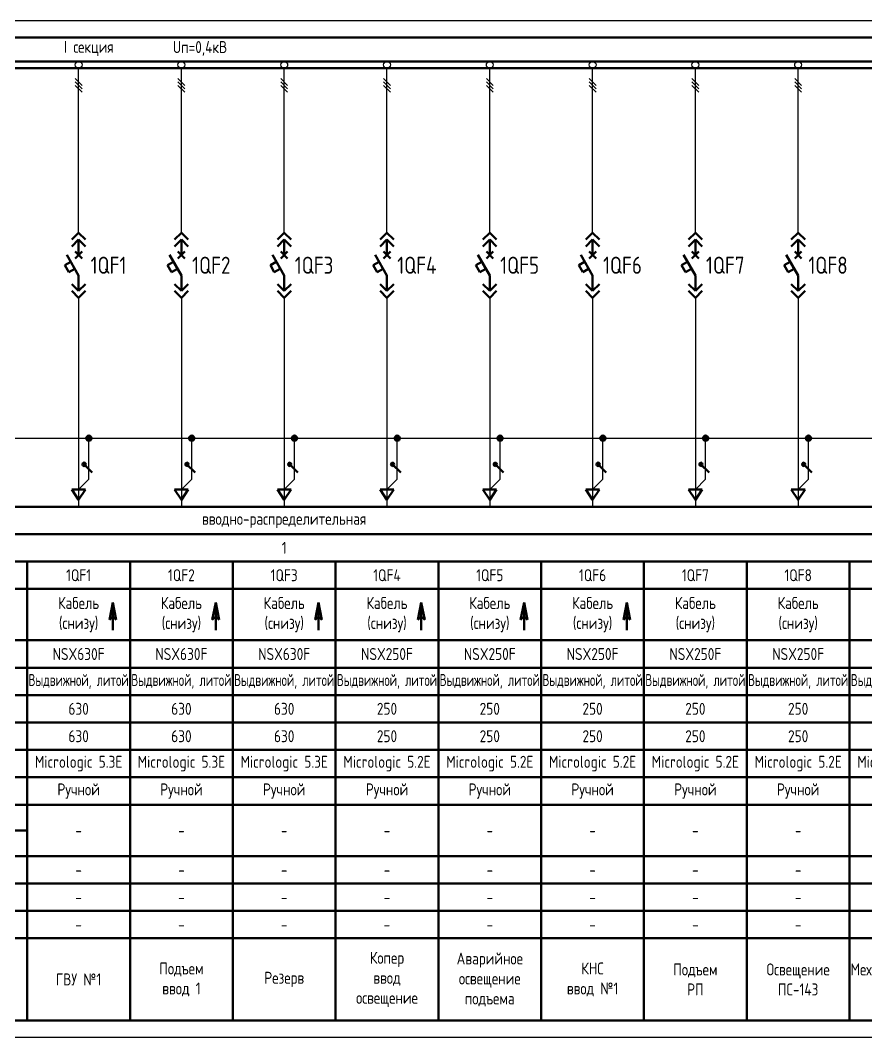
# Model space of a CAD drawing. Header units: millimetres. Extents: x 2277 to 3748, y 1808 to 2105.
# Drawn here: x 2414.9 to 2661.9, y 1808.1 to 2105.1 of the extents above; entities that cross this region are included whole.
import ezdxf
from ezdxf.enums import TextEntityAlignment as Align

# ---------------------------------------------------------------- set-up
doc = ezdxf.new("R2010")
doc.units = ezdxf.units.MM
doc.linetypes.add('K5LT_BASIC', pattern=[0])
doc.layers.add('Системный слой', color=7, linetype='Continuous')
doc.layers.add('Формат - толстая линия', color=7, linetype='Continuous', lineweight=50)
doc.styles.add('2.5', font='isocpeui.ttf', dxfattribs={"height": 2.5})
doc.styles.add('3.5', font='isocpeui.ttf', dxfattribs={"height": 3.5})
doc.styles.add('Гост А', font='', dxfattribs={"height": 2.5})
doc.styles.get('Гост А').set_extended_font_data('GOST type A')

# ---------------------------------------------------------------- blocks, each defined once
blk = doc.blocks.new('U0')
at = {"layer": 'Системный слой', "color": 150, "linetype": 'K5LT_BASIC', "lineweight": 60, "true_color": 0x0080ff}
for p, q in [((585, 285), (85, 285)), ((85, 283), (585, 283))]:
    blk.add_line(p, q, dxfattribs=at)
blk = doc.blocks.new('U8')
at = {"layer": 'Системный слой', "color": 150, "linetype": 'K5LT_BASIC', "lineweight": 60, "true_color": 0x0080ff}
for p, q in [((120, 155), (540, 155)), ((120, 147), (540, 147)), ((120, 5), (120, 139)), ((120, 139), (150, 139)), ((150, 139), (540, 139)), ((150, 5), (150, 139)), ((180, 131), (180, 139)), ((210, 131), (210, 139)), ((240, 131), (240, 139)), ((270, 131), (270, 139)), ((300, 131), (300, 139)), ((330, 131), (330, 139)), ((360, 131), (360, 139)), ((120, 131), (150, 131)), ((150, 131), (540, 131)), ((180, 116), (180, 131)), ((210, 116), (210, 131)), ((240, 116), (240, 131)), ((270, 116), (270, 131)), ((300, 116), (300, 131)), ((330, 116), (330, 131)), ((360, 116), (360, 131)), ((120, 116), (150, 116)), ((150, 116), (540, 116)), ((180, 108), (180, 116)), ((210, 108), (210, 116)), ((240, 108), (240, 116)), ((270, 108), (270, 116)), ((300, 108), (300, 116)), ((330, 108), (330, 116)), ((360, 108), (360, 116)), ((120, 108), (150, 108)), ((150, 108), (540, 108)), ((180, 5), (180, 108)), ((210, 5), (210, 108)), ((240, 5), (240, 108)), ((270, 5), (270, 108)), ((300, 100), (300, 108)), ((330, 100), (330, 108)), ((360, 100), (360, 108)), ((120, 100), (150, 100)), ((150, 100), (180, 100)), ((180, 100), (210, 100)), ((210, 100), (240, 100)), ((240, 100), (270, 100)), ((270, 100), (540, 100)), ((300, 92), (300, 100)), ((330, 92), (330, 100)), ((360, 92), (360, 100)), ((120, 92), (150, 92)), ((150, 92), (180, 92)), ((180, 92), (210, 92)), ((210, 92), (240, 92)), ((240, 92), (270, 92)), ((270, 92), (540, 92)), ((300, 84), (300, 92)), ((330, 84), (330, 92)), ((360, 84), (360, 92)), ((120, 84), (150, 84)), ((150, 84), (180, 84)), ((180, 84), (210, 84)), ((210, 84), (240, 84)), ((240, 84), (270, 84)), ((270, 84), (540, 84)), ((300, 68), (300, 84)), ((330, 68), (330, 84)), ((360, 68), (360, 84)), ((120, 76), (150, 76)), ((150, 76), (180, 76)), ((180, 76), (210, 76)), ((210, 76), (240, 76)), ((240, 76), (270, 76)), ((270, 76), (540, 76)), ((120, 68), (150, 68)), ((150, 68), (180, 68)), ((180, 68), (210, 68)), ((210, 68), (240, 68)), ((240, 68), (270, 68)), ((270, 68), (540, 68)), ((300, 53), (300, 68)), ((330, 53), (330, 68)), ((360, 53), (360, 68)), ((120, 53), (150, 53)), ((150, 53), (180, 53)), ((180, 53), (210, 53)), ((210, 53), (240, 53)), ((240, 53), (270, 53)), ((270, 53), (540, 53)), ((300, 45), (300, 53)), ((330, 45), (330, 53)), ((360, 45), (360, 53)), ((120, 45), (150, 45)), ((150, 45), (180, 45)), ((180, 45), (210, 45)), ((210, 45), (240, 45)), ((240, 45), (270, 45)), ((270, 45), (540, 45)), ((300, 37), (300, 45)), ((330, 37), (330, 45)), ((360, 37), (360, 45)), ((120, 37), (150, 37)), ((150, 37), (180, 37)), ((180, 37), (210, 37)), ((210, 37), (240, 37)), ((240, 37), (270, 37)), ((270, 37), (540, 37)), ((300, 29), (300, 37)), ((330, 29), (330, 37)), ((360, 29), (360, 37)), ((120, 29), (150, 29)), ((150, 29), (180, 29)), ((180, 29), (210, 29)), ((210, 29), (240, 29)), ((240, 29), (270, 29)), ((270, 29), (540, 29)), ((300, 5), (300, 29)), ((330, 5), (330, 29)), ((360, 5), (360, 29)), ((120, 5), (150, 5)), ((150, 5), (540, 5))]:
    blk.add_line(p, q, dxfattribs=at)
at = {"layer": 'Системный слой', "color": 7, "char_height": 2.5, "width": 30, "attachment_point": 5, "style": 'Гост А'}
for s, insert in [('{\\H1.4x;вводно-распределительная}', (195, 151)), ('{\\H1.4x;1}', (195, 143)), ('{\\H1.4x;1QF1}', (135, 135)), ('{\\H1.4x;1QF2}', (165, 135)), ('{\\H1.4x;1QF3}', (195, 135)), ('{\\H1.4x;1QF4}', (225, 135)), ('{\\H1.4x;1QF5}', (255, 135)), ('{\\H1.4x;1QF6}', (285, 135)), ('{\\H1.4x;1QF7}', (315, 135)), ('{\\H1.4x;1QF8}', (345, 135)), ('{\\H1.4x;Кабель\\P(снизу)}', (135, 123.5)), ('{\\H1.4x;Кабель\\P(снизу)}', (165, 123.5)), ('{\\H1.4x;Кабель\\P(снизу)}', (195, 123.5)), ('{\\H1.4x;Кабель\\P(снизу)}', (225, 123.5)), ('{\\H1.4x;Кабель\\P(снизу)}', (255, 123.5)), ('{\\H1.4x;Кабель\\P(снизу)}', (285, 123.5)), ('{\\H1.4x;Кабель\\P(снизу)}', (315, 123.5)), ('{\\H1.4x;Кабель\\P(снизу)}', (345, 123.5)), ('{\\H1.4x;NSX630F}', (135, 112)), ('{\\H1.4x;NSX630F}', (165, 112)), ('{\\H1.4x;NSX630F}', (195, 112)), ('{\\H1.4x;NSX250F}', (225, 112)), ('{\\H1.4x;NSX250F}', (255, 112)), ('{\\H1.4x;NSX250F}', (285, 112)), ('{\\H1.4x;NSX250F}', (315, 112)), ('{\\H1.4x;NSX250F}', (345, 112)), ('{\\H1.4x;\\W0.85;Выдвижной, литой}', (135, 104)), ('{\\H1.4x;\\W0.85;Выдвижной, литой}', (165, 104)), ('{\\H1.4x;\\W0.85;Выдвижной, литой}', (195, 104)), ('{\\H1.4x;\\W0.85;Выдвижной, литой}', (225, 104)), ('{\\H1.4x;\\W0.85;Выдвижной, литой}', (255, 104)), ('{\\H1.4x;\\W0.85;Выдвижной, литой}', (285, 104)), ('{\\H1.4x;\\W0.85;Выдвижной, литой}', (315, 104)), ('{\\H1.4x;\\W0.85;Выдвижной, литой}', (345, 104)), ('{\\H1.4x;\\W0.85;Выдвижной, литой}', (375, 104)), ('{\\H1.4x;630}', (135, 96)), ('{\\H1.4x;630}', (165, 96)), ('{\\H1.4x;630}', (195, 96)), ('{\\H1.4x;250}', (225, 96)), ('{\\H1.4x;250}', (255, 96)), ('{\\H1.4x;250}', (285, 96)), ('{\\H1.4x;250}', (315, 96)), ('{\\H1.4x;250}', (345, 96)), ('{\\H1.4x;630}', (135, 88)), ('{\\H1.4x;630}', (165, 88)), ('{\\H1.4x;630}', (195, 88)), ('{\\H1.4x;250}', (225, 88)), ('{\\H1.4x;250}', (255, 88)), ('{\\H1.4x;250}', (285, 88)), ('{\\H1.4x;250}', (315, 88)), ('{\\H1.4x;250}', (345, 88)), ('{\\H1.4x;Micrologic 5.3E}', (135, 80)), ('{\\H1.4x;Micrologic 5.3E}', (165, 80)), ('{\\H1.4x;Micrologic 5.3E}', (195, 80)), ('{\\H1.4x;Micrologic 5.2E}', (225, 80)), ('{\\H1.4x;Micrologic 5.2E}', (255, 80)), ('{\\H1.4x;Micrologic 5.2E}', (285, 80)), ('{\\H1.4x;Micrologic 5.2E}', (315, 80)), ('{\\H1.4x;Micrologic 5.2E}', (345, 80)), ('{\\H1.4x;Micrologic 5.2E}', (375, 80)), ('{\\H1.4x;\\W1;Ручной}', (135, 72)), ('{\\H1.4x;\\W1;Ручной}', (165, 72)), ('{\\H1.4x;\\W1;Ручной}', (195, 72)), ('{\\H1.4x;\\W1;Ручной}', (225, 72)), ('{\\H1.4x;\\W1;Ручной}', (255, 72)), ('{\\H1.4x;\\W1;Ручной}', (285, 72)), ('{\\H1.4x;\\W1;Ручной}', (315, 72)), ('{\\H1.4x;\\W1;Ручной}', (345, 72)), ('{\\H1.4x;\\W1;-}', (135, 60.5)), ('{\\H1.4x;\\W1;-}', (165, 60.5)), ('{\\H1.4x;\\W1;-}', (195, 60.5)), ('{\\H1.4x;\\W1;-}', (225, 60.5)), ('{\\H1.4x;\\W1;-}', (255, 60.5)), ('{\\H1.4x;\\W1;-}', (285, 60.5)), ('{\\H1.4x;\\W1;-}', (315, 60.5)), ('{\\H1.4x;\\W1;-}', (345, 60.5)), ('{\\H1.4x;\\W1;-}', (135, 49)), ('{\\H1.4x;\\W1;-}', (165, 49)), ('{\\H1.4x;\\W1;-}', (195, 49)), ('{\\H1.4x;\\W1;-}', (225, 49)), ('{\\H1.4x;\\W1;-}', (255, 49)), ('{\\H1.4x;\\W1;-}', (285, 49)), ('{\\H1.4x;\\W1;-}', (315, 49)), ('{\\H1.4x;\\W1;-}', (345, 49)), ('{\\H1.4x;\\W1;-}', (135, 41)), ('{\\H1.4x;\\W1;-}', (165, 41)), ('{\\H1.4x;\\W1;-}', (195, 41)), ('{\\H1.4x;\\W1;-}', (225, 41)), ('{\\H1.4x;\\W1;-}', (255, 41)), ('{\\H1.4x;\\W1;-}', (285, 41)), ('{\\H1.4x;\\W1;-}', (315, 41)), ('{\\H1.4x;\\W1;-}', (345, 41)), ('{\\H1.4x;\\W1;-}', (135, 33)), ('{\\H1.4x;\\W1;-}', (165, 33)), ('{\\H1.4x;\\W1;-}', (195, 33)), ('{\\H1.4x;\\W1;-}', (225, 33)), ('{\\H1.4x;\\W1;-}', (255, 33)), ('{\\H1.4x;\\W1;-}', (285, 33)), ('{\\H1.4x;\\W1;-}', (315, 33)), ('{\\H1.4x;\\W1;-}', (345, 33)), ('{\\H1.4x;Копер\\Pввод\\Pосвещение}', (225, 17)), ('{\\H1.4x;Аварийное освещение подъема}', (255, 17)), ('{\\H1.4x;Подъем\\Pввод 1}', (165, 17)), ('{\\H1.4x;КНС\\Pввод №1}', (285, 17)), ('{\\H1.4x;Подъем\\PРП}', (315, 17)), ('{\\H1.4x;Освещение ПС-143}', (345, 17)), ('{\\H1.4x;Мех.  мастерская РП-1}', (375, 17)), ('{\\H1.4x;ГВУ №1}', (135, 17)), ('{\\H1.4x;Резерв}', (195, 17))]:
    blk.add_mtext(s, dxfattribs=dict(at, insert=insert))
blk = doc.blocks.new('U9')
at = {"layer": 'Системный слой', "color": 150, "linetype": 'K5LT_BASIC', "lineweight": 60, "true_color": 0x0080ff}
for p, q in [((80, 155), (140, 155)), ((80, 53), (80, 155)), ((80, 147), (140, 147)), ((80, 139), (140, 139)), ((140, 53), (140, 139)), ((80, 131), (140, 131)), ((80, 116), (140, 116)), ((80, 108), (140, 108)), ((80, 100), (140, 100)), ((80, 92), (140, 92)), ((80, 84), (140, 84)), ((80, 76), (140, 76)), ((80, 68), (140, 68)), ((80, 60.5), (140, 60.5)), ((80, 53), (140, 53)), ((80, 37), (80, 53)), ((140, 37), (140, 53)), ((80, 45), (140, 45)), ((80, 29), (80, 37)), ((80, 37), (140, 37)), ((140, 29), (140, 37)), ((80, 5), (80, 29)), ((80, 29), (140, 29)), ((140, 5), (140, 29)), ((80, 5), (140, 5))]:
    blk.add_line(p, q, dxfattribs=at)
at = {"layer": 'Системный слой', "color": 7, "char_height": 2.5, "width": 60, "attachment_point": 5, "style": 'Гост А'}
for s, insert in [('{\\H1.4x;1QF}', (110, 135.17)), ('{\\H1.4x;Шина медная твердая}', (110, 123.5)), ('{\\H1.4x;NT10H13PEDO2.0E}', (110, 112.17)), ('{\\H1.4x;Выдвижной, воздушный}', (110, 104.17)), ('{\\H1.4x;1000}', (110, 96.17)), ('{\\H1.4x;1000}', (110, 88.17)), ('{\\H1.4x;Micrologic 2.0E}', (110, 80.17)), ('{\\H1.4x;Мотор-привод}', (110, 72.17)), ('{\\H1.4x;ТТЕ-60-1000/5А кл.точн. 0,5}', (110, 64.25)), ('{\\H1.4x;ТТЕ-60-1000/5А кл.точн. 0,5}', (110, 56.75)), ('{\\H1.4x;PAC4200}', (110, 49.17)), ('{\\H1.4x;Аналоговый 0...1000А}', (110, 41.17)), ('{\\H1.4x;Аналоговый 0...500В}', (110, 33.17)), ('{\\H1.4x;Вводной\\Pвыключатель}', (110, 17.17))]:
    blk.add_mtext(s, dxfattribs=dict(at, insert=insert))
blk = doc.blocks.new('U24')
at = {"layer": 'Системный слой', "color": 150, "linetype": 'K5LT_BASIC', "lineweight": 60, "true_color": 0x0080ff}
for p, q in [((135, 233), (135, 228.5)), ((134, 229.5), (136, 227.5)), ((134, 227.5), (136, 229.5)), ((132.69, 226.5), (130.96, 225.5)), ((135, 222.5), (131.54, 228.5)), ((132.12, 223.5), (130.96, 225.5)), ((133.85, 224.5), (132.12, 223.5)), ((135, 222.5), (135, 218))]:
    blk.add_line(p, q, dxfattribs=at)
blk = doc.blocks.new('U25')
at = {"layer": 'Системный слой', "color": 150, "linetype": 'K5LT_BASIC', "lineweight": 60, "true_color": 0x0080ff}
for p, q in [((135, 157), (133, 160)), ((133, 160), (137, 160)), ((137, 160), (135, 157))]:
    blk.add_line(p, q, dxfattribs=at)
blk = doc.blocks.new('U26')
at = {"layer": 'Системный слой', "true_color": 0x0000ff}
blk.add_hatch(color=5, dxfattribs=at).paths.add_polyline_path([(138.75, 175), (138.53, 175.53), (138, 175.75), (137.47, 175.53), (137.25, 175), (137.47, 174.47), (138, 174.25), (138.53, 174.47)])
at = {"layer": 'Системный слой', "color": 150, "linetype": 'K5LT_BASIC', "lineweight": 60, "true_color": 0x0080ff}
blk.add_circle((138, 175), 0.75, dxfattribs=at)
blk = doc.blocks.new('U27')
at = {"layer": 'Системный слой', "true_color": 0x0000ff}
blk.add_hatch(color=5, dxfattribs=at).paths.add_polyline_path([(136.15, 167.53), (136.4, 167.82), (136.79, 167.85), (137.08, 167.6), (137.1, 167.21), (136.85, 166.92), (136.47, 166.9), (136.18, 167.15)])
at = {"layer": 'Системный слой', "color": 150, "linetype": 'K5LT_BASIC', "lineweight": 60, "true_color": 0x0080ff}
blk.add_line((139, 165), (136.63, 167.37), dxfattribs=at)
blk.add_circle((136.63, 167.37), 0.5, dxfattribs=at)
blk = doc.blocks.new('U28')
at = {"layer": 'Системный слой', "color": 150, "linetype": 'K5LT_BASIC', "lineweight": 60, "true_color": 0x0080ff}
for p, q in [((165, 233), (165, 228.5)), ((164, 229.5), (166, 227.5)), ((164, 227.5), (166, 229.5)), ((162.69, 226.5), (160.96, 225.5)), ((165, 222.5), (161.54, 228.5)), ((162.12, 223.5), (160.96, 225.5)), ((163.85, 224.5), (162.12, 223.5)), ((165, 222.5), (165, 218))]:
    blk.add_line(p, q, dxfattribs=at)
blk = doc.blocks.new('U29')
at = {"layer": 'Системный слой', "color": 150, "linetype": 'K5LT_BASIC', "lineweight": 60, "true_color": 0x0080ff}
for p, q in [((165, 157), (163, 160)), ((163, 160), (167, 160)), ((167, 160), (165, 157))]:
    blk.add_line(p, q, dxfattribs=at)
blk = doc.blocks.new('U30')
at = {"layer": 'Системный слой', "true_color": 0x0000ff}
blk.add_hatch(color=5, dxfattribs=at).paths.add_polyline_path([(168.75, 175), (168.53, 175.53), (168, 175.75), (167.47, 175.53), (167.25, 175), (167.47, 174.47), (168, 174.25), (168.53, 174.47)])
at = {"layer": 'Системный слой', "color": 150, "linetype": 'K5LT_BASIC', "lineweight": 60, "true_color": 0x0080ff}
blk.add_circle((168, 175), 0.75, dxfattribs=at)
blk = doc.blocks.new('U31')
at = {"layer": 'Системный слой', "color": 150, "linetype": 'K5LT_BASIC', "lineweight": 60, "true_color": 0x0080ff}
for p, q in [((195, 233), (195, 228.5)), ((194, 229.5), (196, 227.5)), ((194, 227.5), (196, 229.5)), ((192.69, 226.5), (190.96, 225.5)), ((195, 222.5), (191.54, 228.5)), ((192.12, 223.5), (190.96, 225.5)), ((193.85, 224.5), (192.12, 223.5)), ((195, 222.5), (195, 218))]:
    blk.add_line(p, q, dxfattribs=at)
blk = doc.blocks.new('U32')
at = {"layer": 'Системный слой', "color": 150, "linetype": 'K5LT_BASIC', "lineweight": 60, "true_color": 0x0080ff}
for p, q in [((195, 157), (193, 160)), ((193, 160), (197, 160)), ((197, 160), (195, 157))]:
    blk.add_line(p, q, dxfattribs=at)
blk = doc.blocks.new('U33')
at = {"layer": 'Системный слой', "true_color": 0x0000ff}
blk.add_hatch(color=5, dxfattribs=at).paths.add_polyline_path([(198.75, 175), (198.53, 175.53), (198, 175.75), (197.47, 175.53), (197.25, 175), (197.47, 174.47), (198, 174.25), (198.53, 174.47)])
at = {"layer": 'Системный слой', "color": 150, "linetype": 'K5LT_BASIC', "lineweight": 60, "true_color": 0x0080ff}
blk.add_circle((198, 175), 0.75, dxfattribs=at)
blk = doc.blocks.new('U34')
at = {"layer": 'Системный слой', "color": 150, "linetype": 'K5LT_BASIC', "lineweight": 60, "true_color": 0x0080ff}
for p, q in [((225, 233), (225, 228.5)), ((224, 229.5), (226, 227.5)), ((224, 227.5), (226, 229.5)), ((222.69, 226.5), (220.96, 225.5)), ((225, 222.5), (221.54, 228.5)), ((222.12, 223.5), (220.96, 225.5)), ((223.85, 224.5), (222.12, 223.5)), ((225, 222.5), (225, 218))]:
    blk.add_line(p, q, dxfattribs=at)
blk = doc.blocks.new('U35')
at = {"layer": 'Системный слой', "color": 150, "linetype": 'K5LT_BASIC', "lineweight": 60, "true_color": 0x0080ff}
for p, q in [((225, 157), (223, 160)), ((223, 160), (227, 160)), ((227, 160), (225, 157))]:
    blk.add_line(p, q, dxfattribs=at)
blk = doc.blocks.new('U36')
at = {"layer": 'Системный слой', "true_color": 0x0000ff}
blk.add_hatch(color=5, dxfattribs=at).paths.add_polyline_path([(228.75, 175), (228.53, 175.53), (228, 175.75), (227.47, 175.53), (227.25, 175), (227.47, 174.47), (228, 174.25), (228.53, 174.47)])
at = {"layer": 'Системный слой', "color": 150, "linetype": 'K5LT_BASIC', "lineweight": 60, "true_color": 0x0080ff}
blk.add_circle((228, 175), 0.75, dxfattribs=at)
blk = doc.blocks.new('U37')
at = {"layer": 'Системный слой', "color": 150, "linetype": 'K5LT_BASIC', "lineweight": 60, "true_color": 0x0080ff}
for p, q in [((255, 233), (255, 228.5)), ((254, 229.5), (256, 227.5)), ((254, 227.5), (256, 229.5)), ((252.69, 226.5), (250.96, 225.5)), ((255, 222.5), (251.54, 228.5)), ((252.12, 223.5), (250.96, 225.5)), ((253.85, 224.5), (252.12, 223.5)), ((255, 222.5), (255, 218))]:
    blk.add_line(p, q, dxfattribs=at)
blk = doc.blocks.new('U38')
at = {"layer": 'Системный слой', "color": 150, "linetype": 'K5LT_BASIC', "lineweight": 60, "true_color": 0x0080ff}
for p, q in [((255, 157), (253, 160)), ((253, 160), (257, 160)), ((257, 160), (255, 157))]:
    blk.add_line(p, q, dxfattribs=at)
blk = doc.blocks.new('U39')
at = {"layer": 'Системный слой', "true_color": 0x0000ff}
blk.add_hatch(color=5, dxfattribs=at).paths.add_polyline_path([(258.75, 175), (258.53, 175.53), (258, 175.75), (257.47, 175.53), (257.25, 175), (257.47, 174.47), (258, 174.25), (258.53, 174.47)])
at = {"layer": 'Системный слой', "color": 150, "linetype": 'K5LT_BASIC', "lineweight": 60, "true_color": 0x0080ff}
blk.add_circle((258, 175), 0.75, dxfattribs=at)
blk = doc.blocks.new('U40')
at = {"layer": 'Системный слой', "color": 150, "linetype": 'K5LT_BASIC', "lineweight": 60, "true_color": 0x0080ff}
for p, q in [((285, 233), (285, 228.5)), ((284, 229.5), (286, 227.5)), ((284, 227.5), (286, 229.5)), ((282.69, 226.5), (280.96, 225.5)), ((285, 222.5), (281.54, 228.5)), ((282.12, 223.5), (280.96, 225.5)), ((283.85, 224.5), (282.12, 223.5)), ((285, 222.5), (285, 218))]:
    blk.add_line(p, q, dxfattribs=at)
blk = doc.blocks.new('U41')
at = {"layer": 'Системный слой', "color": 150, "linetype": 'K5LT_BASIC', "lineweight": 60, "true_color": 0x0080ff}
for p, q in [((285, 157), (283, 160)), ((283, 160), (287, 160)), ((287, 160), (285, 157))]:
    blk.add_line(p, q, dxfattribs=at)
blk = doc.blocks.new('U42')
at = {"layer": 'Системный слой', "true_color": 0x0000ff}
blk.add_hatch(color=5, dxfattribs=at).paths.add_polyline_path([(288.75, 175), (288.53, 175.53), (288, 175.75), (287.47, 175.53), (287.25, 175), (287.47, 174.47), (288, 174.25), (288.53, 174.47)])
at = {"layer": 'Системный слой', "color": 150, "linetype": 'K5LT_BASIC', "lineweight": 60, "true_color": 0x0080ff}
blk.add_circle((288, 175), 0.75, dxfattribs=at)
blk = doc.blocks.new('U43')
at = {"layer": 'Системный слой', "true_color": 0x0000ff}
blk.add_hatch(color=5, dxfattribs=at).paths.add_polyline_path([(166.15, 167.53), (166.4, 167.82), (166.79, 167.85), (167.08, 167.6), (167.1, 167.21), (166.85, 166.92), (166.47, 166.9), (166.18, 167.15)])
at = {"layer": 'Системный слой', "color": 150, "linetype": 'K5LT_BASIC', "lineweight": 60, "true_color": 0x0080ff}
blk.add_line((169, 165), (166.63, 167.37), dxfattribs=at)
blk.add_circle((166.63, 167.37), 0.5, dxfattribs=at)
blk = doc.blocks.new('U44')
at = {"layer": 'Системный слой', "true_color": 0x0000ff}
blk.add_hatch(color=5, dxfattribs=at).paths.add_polyline_path([(196.15, 167.53), (196.4, 167.82), (196.79, 167.85), (197.08, 167.6), (197.1, 167.21), (196.85, 166.92), (196.47, 166.9), (196.18, 167.15)])
at = {"layer": 'Системный слой', "color": 150, "linetype": 'K5LT_BASIC', "lineweight": 60, "true_color": 0x0080ff}
blk.add_line((199, 165), (196.63, 167.37), dxfattribs=at)
blk.add_circle((196.63, 167.37), 0.5, dxfattribs=at)
blk = doc.blocks.new('U45')
at = {"layer": 'Системный слой', "true_color": 0x0000ff}
blk.add_hatch(color=5, dxfattribs=at).paths.add_polyline_path([(226.15, 167.53), (226.4, 167.82), (226.79, 167.85), (227.08, 167.6), (227.1, 167.21), (226.85, 166.92), (226.47, 166.9), (226.18, 167.15)])
at = {"layer": 'Системный слой', "color": 150, "linetype": 'K5LT_BASIC', "lineweight": 60, "true_color": 0x0080ff}
blk.add_line((229, 165), (226.63, 167.37), dxfattribs=at)
blk.add_circle((226.63, 167.37), 0.5, dxfattribs=at)
blk = doc.blocks.new('U46')
at = {"layer": 'Системный слой', "true_color": 0x0000ff}
blk.add_hatch(color=5, dxfattribs=at).paths.add_polyline_path([(256.15, 167.53), (256.4, 167.82), (256.79, 167.85), (257.08, 167.6), (257.1, 167.21), (256.85, 166.92), (256.47, 166.9), (256.18, 167.15)])
at = {"layer": 'Системный слой', "color": 150, "linetype": 'K5LT_BASIC', "lineweight": 60, "true_color": 0x0080ff}
blk.add_line((259, 165), (256.63, 167.37), dxfattribs=at)
blk.add_circle((256.63, 167.37), 0.5, dxfattribs=at)
blk = doc.blocks.new('U47')
at = {"layer": 'Системный слой', "true_color": 0x0000ff}
blk.add_hatch(color=5, dxfattribs=at).paths.add_polyline_path([(286.15, 167.53), (286.4, 167.82), (286.79, 167.85), (287.08, 167.6), (287.1, 167.21), (286.85, 166.92), (286.47, 166.9), (286.18, 167.15)])
at = {"layer": 'Системный слой', "color": 150, "linetype": 'K5LT_BASIC', "lineweight": 60, "true_color": 0x0080ff}
blk.add_line((289, 165), (286.63, 167.37), dxfattribs=at)
blk.add_circle((286.63, 167.37), 0.5, dxfattribs=at)
blk = doc.blocks.new('U92')
at = {"layer": 'Системный слой', "color": 150, "linetype": 'K5LT_BASIC', "lineweight": 60, "true_color": 0x0080ff}
for p, q in [((294, 122), (295, 127)), ((295, 127), (295, 119)), ((295, 127), (296, 122)), ((295, 123), (294, 122)), ((296, 122), (295, 123))]:
    blk.add_line(p, q, dxfattribs=at)
blk = doc.blocks.new('U93')
at = {"layer": 'Системный слой', "color": 150, "linetype": 'K5LT_BASIC', "lineweight": 60, "true_color": 0x0080ff}
for p, q in [((264, 122), (265, 127)), ((265, 127), (265, 119)), ((265, 127), (266, 122)), ((265, 123), (264, 122)), ((266, 122), (265, 123))]:
    blk.add_line(p, q, dxfattribs=at)
blk = doc.blocks.new('U94')
at = {"layer": 'Системный слой', "color": 150, "linetype": 'K5LT_BASIC', "lineweight": 60, "true_color": 0x0080ff}
for p, q in [((234, 122), (235, 127)), ((235, 127), (235, 119)), ((235, 127), (236, 122)), ((235, 123), (234, 122)), ((236, 122), (235, 123))]:
    blk.add_line(p, q, dxfattribs=at)
blk = doc.blocks.new('U95')
at = {"layer": 'Системный слой', "color": 150, "linetype": 'K5LT_BASIC', "lineweight": 60, "true_color": 0x0080ff}
for p, q in [((204, 122), (205, 127)), ((205, 127), (205, 119)), ((205, 127), (206, 122)), ((205, 123), (204, 122)), ((206, 122), (205, 123))]:
    blk.add_line(p, q, dxfattribs=at)
blk = doc.blocks.new('U96')
at = {"layer": 'Системный слой', "color": 150, "linetype": 'K5LT_BASIC', "lineweight": 60, "true_color": 0x0080ff}
for p, q in [((174, 122), (175, 127)), ((175, 127), (175, 119)), ((175, 127), (176, 122)), ((175, 123), (174, 122)), ((176, 122), (175, 123))]:
    blk.add_line(p, q, dxfattribs=at)
blk = doc.blocks.new('U97')
at = {"layer": 'Системный слой', "color": 150, "linetype": 'K5LT_BASIC', "lineweight": 60, "true_color": 0x0080ff}
for p, q in [((144, 122), (145, 127)), ((145, 127), (145, 119)), ((145, 127), (146, 122)), ((145, 123), (144, 122)), ((146, 122), (145, 123))]:
    blk.add_line(p, q, dxfattribs=at)
blk = doc.blocks.new('U98')
at = {"layer": 'Системный слой', "color": 150, "linetype": 'K5LT_BASIC', "lineweight": 60, "true_color": 0x0080ff}
for p, q in [((135, 235), (133, 233)), ((135, 235), (137, 233)), ((135, 233), (133, 231)), ((135, 233), (137, 231))]:
    blk.add_line(p, q, dxfattribs=at)
blk = doc.blocks.new('U99')
at = {"layer": 'Системный слой', "color": 150, "linetype": 'K5LT_BASIC', "lineweight": 60, "true_color": 0x0080ff}
for p, q in [((135, 218), (133, 220)), ((135, 218), (137, 220)), ((135, 216), (133, 218)), ((135, 216), (137, 218))]:
    blk.add_line(p, q, dxfattribs=at)
blk = doc.blocks.new('U100')
at = {"layer": 'Системный слой', "color": 150, "linetype": 'K5LT_BASIC', "lineweight": 60, "true_color": 0x0080ff}
for p, q in [((165, 235), (163, 233)), ((165, 235), (167, 233)), ((165, 233), (163, 231)), ((165, 233), (167, 231))]:
    blk.add_line(p, q, dxfattribs=at)
blk = doc.blocks.new('U101')
at = {"layer": 'Системный слой', "color": 150, "linetype": 'K5LT_BASIC', "lineweight": 60, "true_color": 0x0080ff}
for p, q in [((165, 218), (163, 220)), ((165, 218), (167, 220)), ((165, 216), (163, 218)), ((165, 216), (167, 218))]:
    blk.add_line(p, q, dxfattribs=at)
blk = doc.blocks.new('U102')
at = {"layer": 'Системный слой', "color": 150, "linetype": 'K5LT_BASIC', "lineweight": 60, "true_color": 0x0080ff}
for p, q in [((195, 235), (193, 233)), ((195, 235), (197, 233)), ((195, 233), (193, 231)), ((195, 233), (197, 231))]:
    blk.add_line(p, q, dxfattribs=at)
blk = doc.blocks.new('U103')
at = {"layer": 'Системный слой', "color": 150, "linetype": 'K5LT_BASIC', "lineweight": 60, "true_color": 0x0080ff}
for p, q in [((195, 218), (193, 220)), ((195, 218), (197, 220)), ((195, 216), (193, 218)), ((195, 216), (197, 218))]:
    blk.add_line(p, q, dxfattribs=at)
blk = doc.blocks.new('U104')
at = {"layer": 'Системный слой', "color": 150, "linetype": 'K5LT_BASIC', "lineweight": 60, "true_color": 0x0080ff}
for p, q in [((225, 235), (223, 233)), ((225, 235), (227, 233)), ((225, 233), (223, 231)), ((225, 233), (227, 231))]:
    blk.add_line(p, q, dxfattribs=at)
blk = doc.blocks.new('U105')
at = {"layer": 'Системный слой', "color": 150, "linetype": 'K5LT_BASIC', "lineweight": 60, "true_color": 0x0080ff}
for p, q in [((225, 218), (223, 220)), ((225, 218), (227, 220)), ((225, 216), (223, 218)), ((225, 216), (227, 218))]:
    blk.add_line(p, q, dxfattribs=at)
blk = doc.blocks.new('U106')
at = {"layer": 'Системный слой', "color": 150, "linetype": 'K5LT_BASIC', "lineweight": 60, "true_color": 0x0080ff}
for p, q in [((255, 235), (253, 233)), ((255, 235), (257, 233)), ((255, 233), (253, 231)), ((255, 233), (257, 231))]:
    blk.add_line(p, q, dxfattribs=at)
blk = doc.blocks.new('U107')
at = {"layer": 'Системный слой', "color": 150, "linetype": 'K5LT_BASIC', "lineweight": 60, "true_color": 0x0080ff}
for p, q in [((255, 218), (253, 220)), ((255, 218), (257, 220)), ((255, 216), (253, 218)), ((255, 216), (257, 218))]:
    blk.add_line(p, q, dxfattribs=at)
blk = doc.blocks.new('U108')
at = {"layer": 'Системный слой', "color": 150, "linetype": 'K5LT_BASIC', "lineweight": 60, "true_color": 0x0080ff}
for p, q in [((285, 235), (283, 233)), ((285, 235), (287, 233)), ((285, 233), (283, 231)), ((285, 233), (287, 231))]:
    blk.add_line(p, q, dxfattribs=at)
blk = doc.blocks.new('U109')
at = {"layer": 'Системный слой', "color": 150, "linetype": 'K5LT_BASIC', "lineweight": 60, "true_color": 0x0080ff}
for p, q in [((285, 218), (283, 220)), ((285, 218), (287, 220)), ((285, 216), (283, 218)), ((285, 216), (287, 218))]:
    blk.add_line(p, q, dxfattribs=at)
blk = doc.blocks.new('*U124')
at = {"color": 0, "linetype": 'ByBlock', "lineweight": -2}
blk.add_lwpolyline([(0, 297), (1471, 297), (1471, 0), (0, 0)], close=True, dxfattribs=at)
at = {"layer": 'Формат - толстая линия'}
blk.add_lwpolyline([(20, 292), (1466, 292), (1466, 5), (20, 5)], close=True, dxfattribs=at)
at = {"color": 0, "linetype": 'ByBlock', "lineweight": -2, "ltscale": 100}
for tag, height, style, p in [('№', 3.5, '3.5', (1461, 288.5)), ('ДОКУМЕНТ', 3.5, '3.5', (1406, 55)), ('ОБЪЕКТ_СТРОИТЕЛЬСТВА', 2.5, '2.5', (1406, 42.5)), ('ЗДАНИЕ(СООРУЖЕНИЕ)', 2.5, '2.5', (1381, 27.5)), ('СТАДИЯ', 3.5, '3.5', (1423.5, 25)), ('ЛИСТ', 3.5, '3.5', (1438.5, 25)), ('ЛИСТОВ', 3.5, '3.5', (1456, 25)), ('ИЗОБРАЖЕНИЯ_ЛИСТА', 2.5, '2.5', (1381, 12.5)), ('ОРГАНИЗАЦИЯ', 2.5, '2.5', (1441, 12.5))]:
    blk.add_attdef(tag, text='', height=height, dxfattribs=dict(at, style=style)).set_placement(p, align=Align.MIDDLE_CENTER)
at = {"color": 0, "linetype": 'ByBlock', "lineweight": -2, "ltscale": 100, "style": '2.5'}
for tag, p in [('ГИП', (1301.2, 31.25)), ('НАЧ.ОТД.', (1301.2, 26.25)), ('ИСПОЛН.', (1301.2, 21.25)), ('Н.КОНТР.', (1301.2, 11.25)), ('ФОРМАТ', (1421, 1.5))]:
    blk.add_attdef(tag, p, '', height=2.5, dxfattribs=at)
at = {"color": 0, "linetype": 'ByBlock', "lineweight": -2, "ltscale": 100, "style": '2.5', "width": 0.8}
for tag, p in [('ДАТА_1', (1341, 32.5)), ('ДАТА_2', (1341, 27.5)), ('ДАТА_3', (1341, 22.5)), ('ДАТА_4', (1341, 12.5))]:
    blk.add_attdef(tag, text='', height=2.5, dxfattribs=at).set_placement(p, align=Align.MIDDLE_CENTER)

msp = doc.modelspace()

# ---------------------------------------------------------------- linework, layer by layer
at = {"layer": 'Системный слой', "color": 150, "true_color": 0x0080ff}
for p, q in [((2431.9, 2043.08), (2431.9, 2091.08)), ((2461.9, 2043.08), (2461.9, 2091.08)), ((2491.9, 2043.08), (2491.9, 2091.08)), ((2521.9, 2043.08), (2521.9, 2091.08)), ((2551.9, 2043.08), (2551.9, 2091.08)), ((2581.9, 2043.08), (2581.9, 2091.08)), ((2611.9, 2043.08), (2611.9, 2091.08)), ((2641.9, 2043.08), (2641.9, 2091.08)), ((2432.9, 2086.08), (2430.9, 2088.08)), ((2462.9, 2086.08), (2460.9, 2088.08)), ((2492.9, 2086.08), (2490.9, 2088.08)), ((2522.9, 2086.08), (2520.9, 2088.08)), ((2552.9, 2086.08), (2550.9, 2088.08)), ((2582.9, 2086.08), (2580.9, 2088.08)), ((2612.9, 2086.08), (2610.9, 2088.08)), ((2642.9, 2086.08), (2640.9, 2088.08)), ((2432.9, 2085.08), (2430.9, 2087.08)), ((2432.9, 2084.08), (2430.9, 2086.08)), ((2462.9, 2085.08), (2460.9, 2087.08)), ((2462.9, 2084.08), (2460.9, 2086.08)), ((2492.9, 2085.08), (2490.9, 2087.08)), ((2492.9, 2084.08), (2490.9, 2086.08)), ((2522.9, 2085.08), (2520.9, 2087.08)), ((2522.9, 2084.08), (2520.9, 2086.08)), ((2552.9, 2085.08), (2550.9, 2087.08)), ((2552.9, 2084.08), (2550.9, 2086.08)), ((2582.9, 2085.08), (2580.9, 2087.08)), ((2582.9, 2084.08), (2580.9, 2086.08)), ((2612.9, 2085.08), (2610.9, 2087.08)), ((2612.9, 2084.08), (2610.9, 2086.08)), ((2642.9, 2085.08), (2640.9, 2087.08)), ((2642.9, 2084.08), (2640.9, 2086.08)), ((2431.9, 2024.08), (2431.9, 1963.08)), ((2461.9, 2024.08), (2461.9, 1963.08)), ((2491.9, 2024.08), (2491.9, 1963.08)), ((2521.9, 2024.08), (2521.9, 1963.08)), ((2551.9, 2024.08), (2551.9, 1963.08)), ((2581.9, 2024.08), (2581.9, 1963.08)), ((2611.9, 2024.08), (2611.9, 1963.08)), ((2641.9, 2024.08), (2641.9, 1963.08)), ((2434.9, 1971.08), (2434.9, 1983.08)), ((2464.9, 1971.08), (2464.9, 1983.08)), ((2494.9, 1971.08), (2494.9, 1983.08)), ((2524.9, 1971.08), (2524.9, 1983.08)), ((2554.9, 1971.08), (2554.9, 1983.08)), ((2584.9, 1971.08), (2584.9, 1983.08)), ((2614.9, 1971.08), (2614.9, 1983.08)), ((2644.9, 1971.08), (2644.9, 1983.08)), ((2431.9, 1968.08), (2434.9, 1971.08)), ((2461.9, 1968.08), (2464.9, 1971.08)), ((2491.9, 1968.08), (2494.9, 1971.08)), ((2521.9, 1968.08), (2524.9, 1971.08)), ((2551.9, 1968.08), (2554.9, 1971.08)), ((2581.9, 1968.08), (2584.9, 1971.08)), ((2611.9, 1968.08), (2614.9, 1971.08)), ((2641.9, 1968.08), (2644.9, 1971.08))]:
    msp.add_line(p, q, dxfattribs=at)
at = {"layer": 'Системный слой', "color": 5, "true_color": 0x0000ff}
msp.add_line((2358.9, 1983.08), (3376.9, 1983.08), dxfattribs=at)
at = {"layer": 'Системный слой', "color": 150, "true_color": 0x0080ff}
for centre in [(2431.9, 2092.08), (2461.9, 2092.08), (2491.9, 2092.08), (2521.9, 2092.08), (2551.9, 2092.08), (2581.9, 2092.08), (2611.9, 2092.08), (2641.9, 2092.08)]:
    msp.add_circle(centre, 1, dxfattribs=at)

# ---------------------------------------------------------------- block references
msp.add_blockref('*U124', (2276.9, 1808.08))
at = {"layer": 'Системный слой'}
for name, p in [('U0', (2276.9, 1808.08)), ('U24', (2296.9, 1808.08)), ('U98', (2296.9, 1808.08)), ('U28', (2296.9, 1808.08)), ('U100', (2296.9, 1808.08)), ('U31', (2296.9, 1808.08)), ('U102', (2296.9, 1808.08)), ('U34', (2296.9, 1808.08)), ('U104', (2296.9, 1808.08)), ('U37', (2296.9, 1808.08)), ('U106', (2296.9, 1808.08)), ('U40', (2296.9, 1808.08)), ('U108', (2296.9, 1808.08)), ('U40', (2326.9, 1808.08)), ('U108', (2326.9, 1808.08)), ('U40', (2356.9, 1808.08)), ('U108', (2356.9, 1808.08)), ('U99', (2296.9, 1808.08)), ('U101', (2296.9, 1808.08)), ('U103', (2296.9, 1808.08)), ('U105', (2296.9, 1808.08)), ('U107', (2296.9, 1808.08)), ('U109', (2296.9, 1808.08)), ('U109', (2326.9, 1808.08)), ('U109', (2356.9, 1808.08)), ('U26', (2296.9, 1808.08)), ('U30', (2296.9, 1808.08)), ('U33', (2296.9, 1808.08)), ('U36', (2296.9, 1808.08)), ('U39', (2296.9, 1808.08)), ('U42', (2296.9, 1808.08)), ('U42', (2326.9, 1808.08)), ('U42', (2356.9, 1808.08)), ('U27', (2296.9, 1808.08)), ('U43', (2296.9, 1808.08)), ('U44', (2296.9, 1808.08)), ('U45', (2296.9, 1808.08)), ('U46', (2296.9, 1808.08)), ('U47', (2296.9, 1808.08)), ('U47', (2326.9, 1808.08)), ('U47', (2356.9, 1808.08)), ('U25', (2296.9, 1808.08)), ('U29', (2296.9, 1808.08)), ('U32', (2296.9, 1808.08)), ('U35', (2296.9, 1808.08)), ('U38', (2296.9, 1808.08)), ('U41', (2296.9, 1808.08)), ('U41', (2326.9, 1808.08)), ('U41', (2356.9, 1808.08)), ('U9', (2276.9, 1808.08)), ('U8', (2296.9, 1808.08)), ('U97', (2296.9, 1808.08)), ('U96', (2296.9, 1808.08)), ('U95', (2296.9, 1808.08)), ('U94', (2296.9, 1808.08)), ('U93', (2296.9, 1808.08)), ('U92', (2296.9, 1808.08))]:
    msp.add_blockref(name, p, dxfattribs=at)

# ---------------------------------------------------------------- texts
at = {"layer": 'Системный слой', "color": 7, "char_height": 2.5, "attachment_point": 5, "style": 'Гост А'}
for s, insert in [('{\\H1.4x;I секция}', (2434.9, 2096.87)), ('{\\H1.4x;Uп=0,4кВ}', (2467.32, 2096.87)), ('{\\H2x;1QF1}', (2440.62, 2033.58)), ('{\\H2x;1QF2}', (2470.62, 2033.58)), ('{\\H2x;1QF3}', (2500.62, 2033.58)), ('{\\H2x;1QF4}', (2530.62, 2033.58)), ('{\\H2x;1QF5}', (2560.62, 2033.58)), ('{\\H2x;1QF6}', (2590.62, 2033.58)), ('{\\H2x;1QF7}', (2620.62, 2033.58)), ('{\\H2x;1QF8}', (2650.62, 2033.58))]:
    msp.add_mtext(s, dxfattribs=dict(at, insert=insert))

doc.saveas('drawing.dxf')
